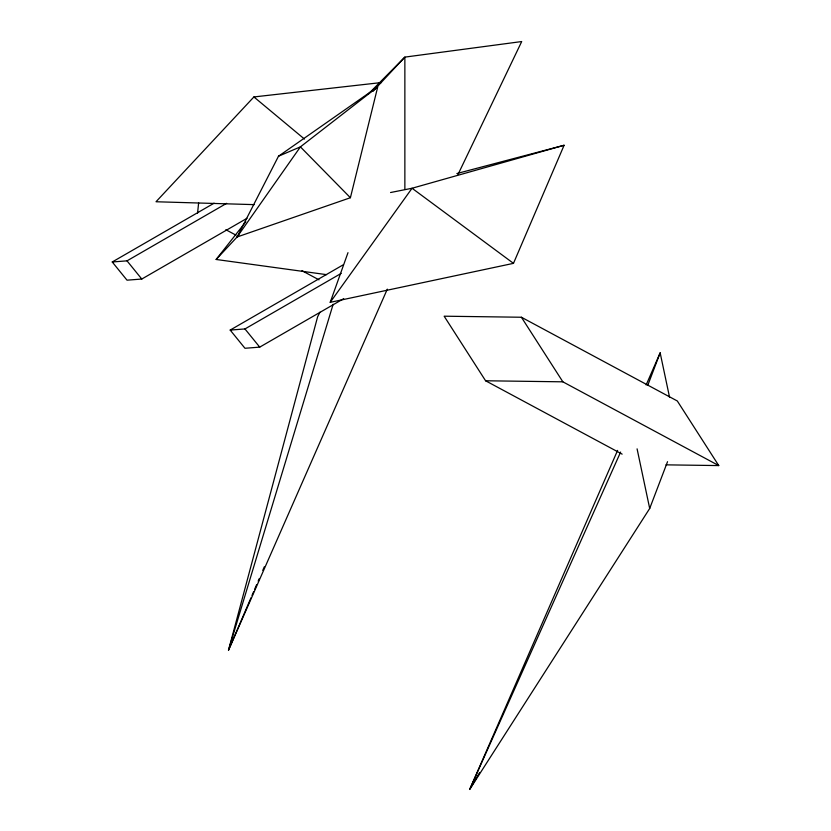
<?xml version="1.0" encoding="UTF-8"?>
<svg xmlns="http://www.w3.org/2000/svg" width="831" height="831" viewBox="0 0 831 831"><rect width="100%" height="100%" fill="white"/><g stroke="black" fill="none" stroke-linecap="round" stroke-linejoin="round"><path stroke-width="1.25" d="M197.57 213.141L198.63 202.899M350.402 197.726L377.741 86.86L300.406 146.869L278.499 156.218L237.115 236.98L350.402 197.726L300.406 146.869L237.115 236.98M333.138 304.302L228.504 650.206L387.308 289.146M456.863 173.554L564.104 145.269L513.475 263.354L330.208 302.339L347.992 252.666M647.806 385.231L660.157 352.843L669.547 397.239M617.599 450.392L469.681 789.45L649.697 508.479L667.532 461.683M250.993 597.79L228.504 650.206L317.629 316.756L319.966 312.196M252.022 595.401L253.559 591.828M254.577 589.449L256.623 584.681M258.161 581.108L259.179 578.729M262.762 570.388L264.289 566.815M646.144 384.961L660.157 352.843M620.612 452.064L469.681 789.45L479.518 772.695M457.974 174.562L521.702 41.55L404.863 57.11L368.465 93.893M330.208 302.339L412.051 188.253L564.104 145.269M326.552 274.645L216.143 259.469L245.831 221.763M381.481 82.539L253.902 96.947L156.01 201.756L254.203 204.634M216.143 259.469L238.871 235.09M372.859 91.441L404.863 57.11L404.863 189.426M278.499 156.218L376.692 87.598M247.004 218.304L141.789 279.039L127.018 280.172L112.247 261.983L214.097 203.18M112.247 261.983L127.018 260.851L226.634 203.335M343.681 298.672L259.729 347.129L244.958 348.272L230.187 330.073L343.234 264.809M230.187 330.073L244.958 328.941L341.219 273.368M390.56 192.522L412.051 188.253L513.475 263.354M665.953 464.851L718.753 465.578L677.317 400.989L521.411 317.245L444.149 316.195L485.584 380.775L622.139 454.131M485.584 380.775L562.857 381.824L718.753 465.578M225.845 229.709L236.066 235.204M301.954 270.677L319 279.85M253.902 96.947L304.458 139.057M244.958 328.941L259.729 347.129M127.018 260.851L141.789 279.039M521.411 317.245L562.857 381.824M637.086 448.854L649.697 508.479"/></g></svg>
